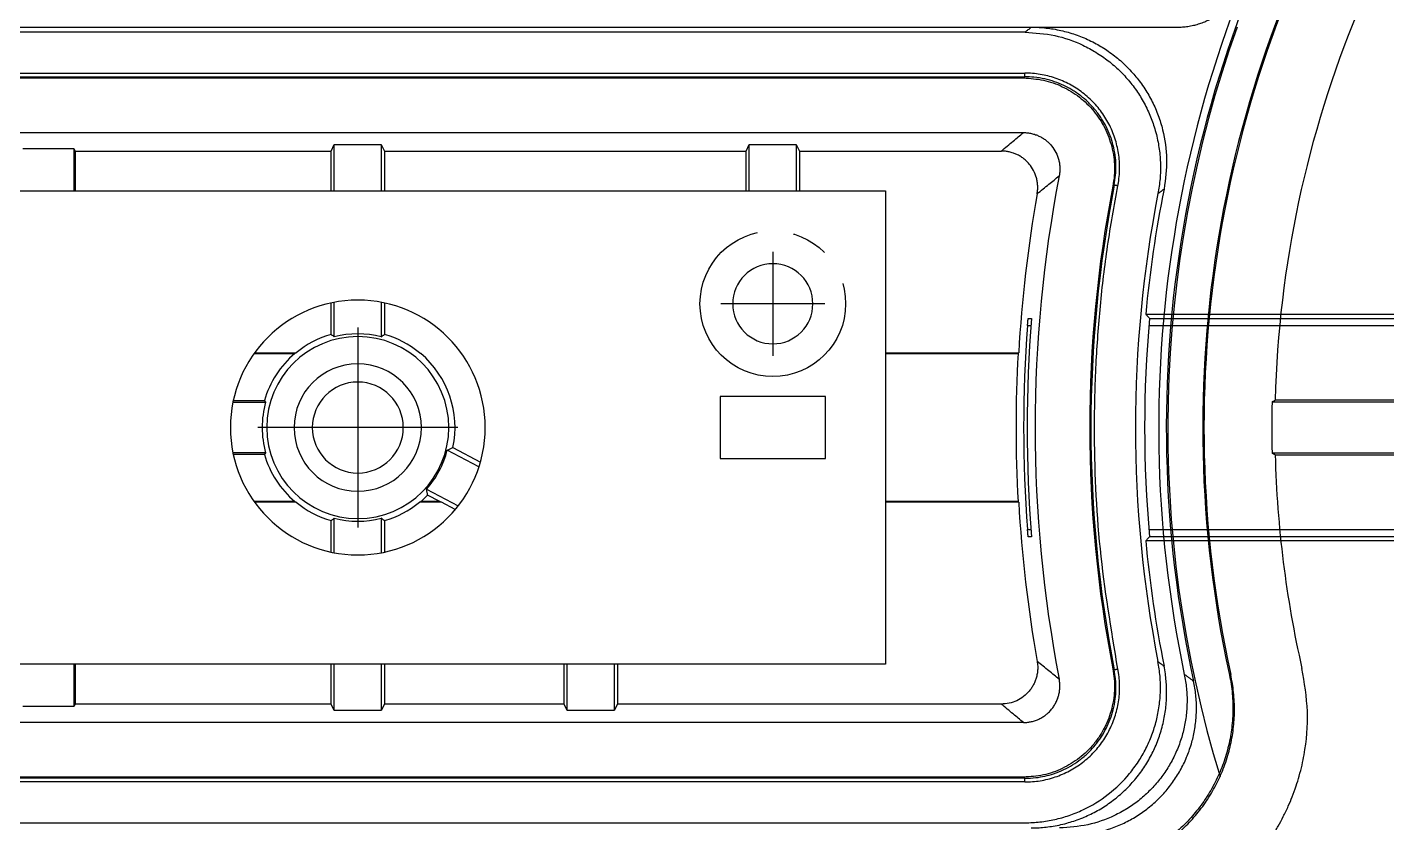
# Model space of a CAD drawing. Header units: inches. Extents: x 125 to 991, y -92 to 487.
# Drawn here: x 893.52 to 930.87, y 95.21 to 117.07 of the extents above; entities that cross this region are included whole.
import ezdxf

# ---------------------------------------------------------------- set-up
doc = ezdxf.new("R2010")
doc.units = ezdxf.units.IN
doc.linetypes.add('CENTER_DASH_DASH', pattern=[14, 9, -1, 1, -1, 1, -1])
doc.linetypes.add('DOT_CENTER', pattern=[14, 12, -1, 0, -1])
doc.layers.add('1', color=7, linetype='Continuous')

msp = doc.modelspace()

# ---------------------------------------------------------------- linework, layer by layer
at = {"color": 7, "linetype": 'Continuous'}
for p, q in [((920.9301663289173, 116.9287502811011), (721.6029464043761, 116.9287502811011)), ((721.7007237487171, 117.0683908005269), (921.1000159142689, 117.0683908005268)), ((921.1000159142689, 117.0683908005268), (925.1044736095002, 117.0683908005269)), ((721.7735768057403, 115.6726642059645), (920.887007772006, 115.6726642059645)), ((721.7734168382406, 114.1726642059645), (920.8862870503128, 114.1726642059645)), ((893.4027822758319, 113.736287582759), (894.7980598623428, 113.736287582759)), ((894.7980598623428, 113.736287582759), (894.7980598623427, 112.5683908005268)), ((894.7980598623428, 113.736287582759), (894.8329673335058, 113.6664673230461)), ((894.8329673335058, 113.6664673230461), (901.8678748046689, 113.6664673230461)), ((894.8329673335058, 113.6664673230461), (894.8329673335058, 112.5683908005268)), ((901.8678748046689, 113.6664673230461), (901.9551434825764, 113.8410179723283)), ((901.8678748046689, 112.5683908005268), (901.8678748046689, 113.6664673230461)), ((901.9551434825764, 113.8410179723283), (903.2456986555983, 113.8410179723283)), ((901.9551434825764, 112.5683908005268), (901.9551434825764, 113.8410179723283)), ((903.2456986555983, 113.8410179723283), (903.3329673335058, 113.6664673230461)), ((903.2456986555983, 113.8410179723283), (903.2456986555984, 112.5683908005268)), ((903.3329673335058, 113.6664673230461), (903.3329673335056, 112.5683908005268)), ((903.3329673335058, 113.6664673230461), (913.2678748046685, 113.6664673230461)), ((913.2678748046685, 113.6664673230461), (913.3551434825761, 113.8410179723283)), ((913.2678748046691, 112.5683908005268), (913.2678748046685, 113.6664673230461)), ((913.3551434825822, 112.5683908005268), (913.3551434825761, 113.8410179723283)), ((913.3551434825761, 113.8410179723283), (914.6456986555979, 113.8410179723283)), ((914.6456986555979, 113.8410179723283), (914.6456986555925, 112.5683908005268)), ((914.6456986555979, 113.8410179723283), (914.7329673335055, 113.6664673230461)), ((914.7329673335055, 113.6664673230461), (914.7329673335056, 112.5683908005268)), ((914.7329673335055, 113.6664673230461), (920.2777902266637, 113.6664673230461)), ((822.1004210690874, 112.5683908005269), (917.1004210690874, 112.5683908005268)), ((917.1004210690874, 112.5683908005268), (917.1004210690874, 99.5683908005268)), ((901.8678748046689, 108.6270381760794), (901.8678748046688, 109.4908717676743)), ((901.9551434825764, 108.5603801963616), (901.9551434825765, 109.5083932476695)), ((903.2456986555984, 109.5083932476694), (903.2456986555983, 108.5603801963616)), ((903.332967333505, 109.4908717676745), (903.3329673335049, 108.6270381760799)), ((921.0171761634185, 109.0683908005268), (921.1099993358332, 109.0683908005268)), ((924.2454157510285, 109.1818487225602), (937.3674798659788, 109.1818487225602)), ((924.3489370131258, 109.0683908005268), (937.6637799287967, 109.0683908005268)), ((899.752439257725, 108.1028439462516), (900.8710196780996, 108.1028439462516)), ((899.7649894097002, 108.1202990111798), (900.9054363738799, 108.1202990111798)), ((917.1004210690874, 108.1202990111788), (920.7559706974364, 108.1202990111752)), ((917.1004210690874, 108.1028439462516), (920.7375211123965, 108.1028439462516)), ((915.4504210690874, 106.9183908005269), (912.5504210690875, 106.9183908005269)), ((912.5504210690875, 106.9183908005269), (912.5504210690875, 105.2183908005269)), ((915.4504210690874, 105.2183908005269), (915.4504210690874, 106.9183908005269)), ((931.2429285270644, 106.8183908069573), (927.801863679312, 106.8183908069573)), ((899.170654296529, 106.7660295937822), (900.0682263105757, 106.7660295937823)), ((899.1798196390074, 106.8096639327362), (900.0352031608456, 106.8096639327362)), ((927.7134976442705, 106.7747564680035), (931.2974810274102, 106.7747564680035)), ((900.0682263105757, 105.3707520072714), (899.170654296529, 105.3707520072714)), ((900.0352031608456, 105.3271176683176), (899.1798196390074, 105.3271176683176)), ((905.929227289442, 104.9871650390283), (905.0594505129468, 105.4492339515413)), ((905.2135774915298, 105.5195353686099), (905.9689801258295, 105.1182277191346)), ((931.2974810274102, 105.3620251459111), (927.7134976442705, 105.3620251459111)), ((912.5504210690875, 105.2183908005269), (915.4504210690874, 105.2183908005269)), ((927.801863679312, 105.3183908069573), (931.2429285270644, 105.3183908069573)), ((904.4900092586779, 104.3773445317422), (905.3597860351736, 103.9152756192288)), ((904.8499631457346, 104.0339376548021), (904.5180331638478, 104.2102754576791)), ((900.8710196775785, 104.0339376550692), (899.7524392576003, 104.0339376549769)), ((900.9054363738799, 104.0164825898741), (899.7649894097002, 104.016482589874)), ((904.9014209760583, 104.0164825898739), (904.2954057642949, 104.0164825898739)), ((904.8499631457346, 104.0339376548021), (904.3298224600751, 104.0339376548021)), ((904.9014209760583, 104.0164825898739), (904.8499631457346, 104.0339376548021)), ((905.2791899025084, 103.8157928476973), (904.9014209760583, 104.0164825898739)), ((920.7375211123965, 104.0339376548021), (917.1004210690874, 104.0339376548021)), ((920.7559706974391, 104.0164825898786), (917.1004210690874, 104.0164825898768)), ((901.867874804669, 102.6459098333794), (901.8678748046689, 103.5097434249744)), ((901.9551434825765, 102.6283883533844), (901.9551434825764, 103.5764014046921)), ((903.2456986555983, 103.5764014046921), (903.2456986555984, 102.6283883533844)), ((903.3329673335058, 103.509743424975), (903.3329673335057, 102.6459098333794)), ((921.1099993358332, 103.0683908005268), (921.0171761634185, 103.0683908005268)), ((937.3674798659888, 102.9549328784934), (924.2454157510285, 102.9549328784934)), ((937.6637799287967, 103.0683908005292), (924.3489370131258, 103.0683908005268)), ((917.1004210690874, 99.5683908005268), (822.1004210690874, 99.56839080052691)), ((894.7980598623428, 99.56839080052683), (894.7980598623428, 98.4004940182947)), ((894.8329673335058, 99.56839080052683), (894.8329673335058, 98.4703142780076)), ((901.8678748046689, 98.4703142780076), (901.8678748046689, 99.56839080052681)), ((901.9551434825764, 98.29576362872541), (901.9551434825764, 99.56839080052681)), ((903.2456986555984, 99.5683908005268), (903.2456986555983, 98.29576362872541)), ((903.3329673335057, 99.56839080052681), (903.3329673335058, 98.4703142780076)), ((908.2678748046685, 98.4703142780076), (908.2678748046691, 99.5683908005268)), ((908.3551434825761, 98.29576362872541), (908.3551434825761, 99.56839080052681)), ((909.6456986555979, 99.56839080052681), (909.6456986555979, 98.29576362872541)), ((909.7329673335054, 99.56839080052679), (909.7329673335055, 98.4703142780076)), ((894.7980598623428, 98.4004940182947), (893.4027822758319, 98.4004940182947)), ((894.8329673335058, 98.4703142780076), (894.7980598623428, 98.4004940182947)), ((901.8678748046689, 98.4703142780076), (894.8329673335058, 98.4703142780076)), ((901.9551434825764, 98.29576362872541), (901.8678748046689, 98.4703142780076)), ((903.2456986555983, 98.29576362872541), (901.9551434825764, 98.29576362872541)), ((903.3329673335058, 98.4703142780076), (903.2456986555983, 98.29576362872541)), ((908.2678748046685, 98.4703142780076), (903.3329673335058, 98.4703142780076)), ((908.3551434825761, 98.29576362872541), (908.2678748046685, 98.4703142780076)), ((909.6456986555979, 98.29576362872541), (908.3551434825761, 98.29576362872541)), ((909.7329673335055, 98.4703142780076), (909.6456986555979, 98.29576362872541)), ((920.2777902273212, 98.4703142780076), (909.7329673335055, 98.4703142780076)), ((920.8862870509722, 97.96411739508932), (818.3709539706008, 97.96411739508932)), ((920.8870077719996, 96.46411739508932), (721.7735768057403, 96.46411739508932)), ((721.6029464043761, 95.20803131995262), (920.9301663290719, 95.20803131995262))]:
    msp.add_line(p, q, dxfattribs=at)
at = {"color": 124, "linetype": 'Continuous'}
for p, q in [((920.9978241314195, 108.8683908005123), (921.0941082140382, 108.8683908005268)), ((924.3314987552542, 108.8683908005268), (944.9681083971611, 108.8683908005258)), ((920.9978241314177, 103.2683908005706), (921.0941082140382, 103.2683908005268)), ((924.3314987552542, 103.2683908005268), (944.9681083971793, 103.2683908004423))]:
    msp.add_line(p, q, dxfattribs=at)
at = {"color": 30, "linetype": 'CENTER_DASH_DASH'}
msp.add_circle((914.0004210690875, 109.4683908005269), 2, dxfattribs=at)
at = {"color": 7, "linetype": 'Continuous'}
for centre, radius, start, end in [((957.6004210830126, 106.0683908069574), 29.8079942857896, 136.4417732907444, 178.5582267092514), ((957.6004211055895, 106.0683907742871), 33.00000008418126, 148.4746007550804, 191.8585978054753), ((957.600421043174, 106.0683908645746), 32.79053926769361, 148.4968235366448, 192.2662614855293), ((957.6004210838953, 106.0683908056826), 31.790578072345, 148.6069581227491, 192.2665464133801), ((957.6004210825702, 106.0683908075971), 31.7556679406164, 148.6109286364187, 192.3350101009795), ((957.6004210856568, 106.0683908086716), 32.74996191810389, 160.3740470912778, 197.0276954138948), ((957.6004210830126, 106.068390577033), 36.39534583058469, 169.0482471120133, 190.9517521972892), ((957.6004211540296, 106.0683914201178), 36.9015427077322, 169.9743320772235, 176.812428304409), ((957.6004210830126, 106.0683907966807), 34.89491014425925, 169.0476939939129, 190.9523059936888), ((957.6004210830126, 106.0683908008258), 33.63964054947188, 168.9805032129583, 191.0194967880463), ((957.6004211045522, 106.0683909544846), 33.50000002100267, 168.7195250757138, 174.6672894825894), ((914.0004210690875, 109.4683908005269), 1.100000000000012, 0, 180), ((902.6004210690874, 106.0683908005269), 3.5, 0, 180), ((914.0004210690875, 109.4683908005269), 1.100000000000012, 180, 0), ((957.6004210830126, 106.0683908005273), 36.61353409993438, 175.3000916656366, 184.6999083343669), ((957.6004210830126, 106.0683908005274), 33.38654209183593, 174.844644545069, 185.1553554549326), ((957.6004210830126, 106.0683908005264), 36.70953695704566, 175.6255469032995, 184.3744530966521), ((902.6004210690874, 106.0683908005269), 2.5, 0, 180), ((902.6004210690883, 106.0683908005277), 2.661447054129213, 105.9765315649012, 129.558507591637), ((902.6004210690874, 106.0683908005269), 2.574178376221395, 75.48264646348754, 104.5173535365125), ((902.6004210690837, 106.0683908005287), 2.661447054129198, 50.44149240832895, 74.0234684350447), ((902.6004210690874, 106.0683908005268), 2.670173921919801, 130.3664366605246, 163.8822489472503), ((902.6004210690874, 106.068390800527), 2.670173921919804, 348.1382766642723, 49.63356333947534), ((957.6004210830126, 106.0683908005269), 36.91899773620393, 176.8410666132399, 183.1589333867584), ((902.6004210690874, 106.0683908005269), 1.75, 0, 180), ((902.6004210690874, 106.0683908005269), 1.25, 0, 180), ((902.6004210690874, 106.0683908005269), 2.626539582965973, 164.596715972717, 195.403284027283), ((957.6004210830131, 106.0683908069573), 29.89526961043073, 178.6460888820645, 181.3539111179355), ((902.6004210690874, 106.0683908005269), 3.5, 180, 0), ((902.6004210690874, 106.0683908005269), 2.5, 180, 0), ((902.6004210690874, 106.0683908005269), 1.75, 180, 0), ((902.6004210690874, 106.0683908005269), 1.25, 180, 0), ((902.6004210692129, 106.0683908003325), 2.670173921986579, 196.1177510480024, 229.6335633225138), ((902.6004210690874, 106.068390800527), 2.535780157942163, 318.1737328493772, 345.867318373685), ((957.6004210994345, 106.0683906757519), 29.80799429890476, 181.4417730378363, 192.8262568946051), ((902.6004210690865, 106.0683908005264), 2.670173921919816, 310.3664366605246, 315.9027745587923), ((902.6004210690883, 106.0683908005263), 2.661447054129267, 230.4414924083625, 254.0234684350988), ((902.6004210690874, 106.0683908005271), 2.661447054129126, 285.9765315648741, 309.5585075916034), ((957.6004211548936, 106.0683901863382), 36.90154270889265, 183.1875717038935, 190.0256679309389), ((902.6004210690874, 106.0683908005269), 2.574178376221505, 255.4826464634875, 284.5173535365124), ((957.6004211062284, 106.0683906479507), 33.50000002279985, 185.332710519495, 191.2804749260513)]:
    msp.add_arc(centre, radius, start, end, dxfattribs=at)
at = {"color": 124, "linetype": 'Continuous'}
msp.add_arc((957.6004210830126, 106.0683908009599), 34.8617150541085, 168.9859852530697, 191.0140147486461, dxfattribs=at)
at = {"color": 7, "linetype": 'Continuous'}
for points in [[(925.1044736095002, 117.0683908005269), (925.2529457983285, 117.0739095957545), (925.4005965664139, 117.0904355625262), (925.5566088660155, 117.1201709775981), (925.6912560063258, 117.1564129196991), (925.8312830314374, 117.2051411787579), (925.967313700856, 117.2641103958531), (926.1075808131775, 117.338172759529), (926.2255648630692, 117.4121941689572), (926.4584541334154, 117.5965052462588), (926.6614768330858, 117.8132807900143), (926.7506621617188, 117.932810947059), (926.8306927814485, 118.0586569921447), (926.9008603703244, 118.1895805388473), (926.9611182386363, 118.3253531143267)], [(920.9301663289173, 116.9287502811011), (921.7433854927006, 116.838793681009), (922.5172116051037, 116.5732747353126), (922.7002725623126, 116.4806736622425), (922.8779466671087, 116.3781211931799), (923.0582198428513, 116.2600000559598), (923.2157842372383, 116.1438212726157), (923.5241940839808, 115.8751204762149), (923.8012238947433, 115.574175202688), (923.9274489717484, 115.4119988584715), (924.0445223961917, 115.243096520655), (924.1471250771813, 115.0765591932571), (924.2497771857791, 114.8872677130634), (924.3407837060588, 114.6935418466765), (924.4137084137003, 114.5131819816841), (924.4772752332785, 114.3287063898939), (924.5359451985616, 114.1221361226485), (924.5827450397821, 113.9117493179775), (924.614628636615, 113.718588026651), (924.637873650858, 113.5049495829775), (924.6482650388546, 113.3099672898626), (924.636915700695, 112.9023335608738), (924.5810215809972, 112.4983731354805)], [(921.1000159142689, 117.0683908005268), (921.3148692374782, 117.062182770917), (921.5094642660026, 117.0457946344114), (921.7038445988867, 117.0190688795526), (921.9159248828876, 116.977831079111), (922.3107841356816, 116.8658756532807), (922.6908910629429, 116.7111076153755), (922.8830094331981, 116.6133112844498), (923.0523301300202, 116.5149730775985), (923.2166023226566, 116.4076092258342), (923.3906672381856, 116.2795379677566), (923.5489156668211, 116.1486626113214), (923.6996972943145, 116.009252267792), (923.8488653753177, 115.854824574295), (923.9764693334439, 115.7072547362465), (924.0967788602741, 115.5523521295147), (924.2196048283743, 115.3747071218386), (924.3269530743257, 115.1989069734401), (924.424403286652, 115.0174313569017), (924.58786101193, 114.6412747073369), (924.7089084696884, 114.2493954426136), (924.8184219851366, 113.4375649552888), (924.7475950041073, 112.6213916885827)], [(920.887007772006, 115.6726642059645), (921.4331684480642, 115.6122895295655), (921.9529076635738, 115.4340817302646), (922.4213338598777, 115.1464864848105), (922.8155470004779, 114.7634655651796), (922.9790695070953, 114.5412391244656), (923.1170998851196, 114.3023388767303), (923.2275376671516, 114.0507936730108), (923.3097032873313, 113.7886400588716), (923.366289901631, 113.4915458791394), (923.3856595194559, 113.243248668785), (923.3803383565994, 112.995774481405), (923.3410981370109, 112.6981377946795)], [(920.8862870503128, 114.1726642059645), (920.9962694292183, 114.1665992728776), (921.1049136804297, 114.1484779737556), (921.2207778902277, 114.1150732188718), (921.312644772742, 114.0772322352914), (921.4096832640128, 114.0247687859575), (921.5003488900786, 113.9619352751839), (921.5755799483534, 113.8971534225202), (921.6576995234848, 113.8089884404009), (921.7781053838064, 113.6249649724859), (921.8553632621208, 113.4190615690424), (921.8765800421481, 113.3108251656653), (921.8857473617074, 113.2009064264521), (921.8819009881829, 113.0808884033401), (921.8679251202423, 112.9828631092261)], [(921.2623701111472, 112.4925567834493), (921.2747346513436, 112.59046403613), (921.2767023879726, 112.7100248751895), (921.2660541728239, 112.8184738646598), (921.2436694414284, 112.9251160816131), (921.1647749587376, 113.1281737822135), (921.043774446028, 113.3093133839801), (920.9690126323251, 113.3891125723262), (920.8859813863594, 113.4602690804445), (920.7960905695493, 113.5216794650943), (920.700053004369, 113.5729529528667), (920.6085194512627, 113.6102021853141), (920.4932805431602, 113.6429780597581), (920.3964632978343, 113.6594023802674), (920.2777902266637, 113.6664673230461)], [(920.9978241314195, 108.8683908005123), (920.9985848635417, 108.8782621285443), (920.9993222402993, 108.8876940755961), (921.0000332940838, 108.8966664403846), (921.0007150572849, 108.905159021627), (921.0013645622951, 108.91315161804), (921.0019788415032, 108.9206240283409), (921.0025549273016, 108.9275560512464), (921.0030898520811, 108.9339274854735), (921.0035806482322, 108.9397181297394), (921.0040243481446, 108.944907782761), (921.004364887882, 108.9488619751592), (921.0047557530627, 108.953369131617), (921.0051933286725, 108.9583745877311), (921.0056739996955, 108.9638236790985), (921.0061941511178, 108.9696617413159), (921.0067501679243, 108.9758341099801), (921.0073384351001, 108.982286120688), (921.0079553376293, 108.9889631090365), (921.0085972604977, 108.9958104106223), (921.0092605886905, 109.0027733610423), (921.0099417071926, 109.0097972958932), (921.01060927823, 109.0165496183619), (921.0112261680154, 109.0226634928011), (921.0117929561977, 109.0281645548927), (921.0123102224227, 109.0330784403184), (921.0127785463394, 109.0374307847599), (921.0131985075934, 109.0412472238988), (921.0135706858339, 109.044553393417), (921.0138956607072, 109.0473749289962), (921.01417401186, 109.0497374663181), (921.0144063189412, 109.0516666410643), (921.0145931615973, 109.0531880889167), (921.0150131755274, 109.056499213839), (921.0153785748146, 109.0592330473144), (921.0156928433437, 109.0614496702722), (921.0159594650006, 109.0632091636419), (921.0161819236703, 109.0645716083527), (921.0164671436589, 109.0661375053193), (921.0167043348322, 109.067230752601), (921.0168983399865, 109.0679229706169), (921.0170540019164, 109.0682857797858), (921.0171761634185, 109.0683908005268)], [(924.2454157510285, 109.1818487225602), (924.27126254166, 109.1534879499374), (924.2971361677976, 109.1251197511886), (924.3230517708982, 109.096727612919), (924.3489370131258, 109.0683908005268)], [(901.8678748046689, 108.6270381760794), (901.8897941396674, 108.6104600260281), (901.9115091540227, 108.5939291056347), (901.9332130757177, 108.5772977950537), (901.9551434825764, 108.5603801963616)], [(903.2456986555983, 108.5603801963616), (903.2672471599155, 108.5770041631122), (903.2893329837218, 108.5939291053579), (903.3110791252277, 108.610483644626), (903.3329673335049, 108.6270381760799)], [(900.9054363738799, 108.1202990111798), (900.8967851429991, 108.1159507231104), (900.8881249851768, 108.1115715372706), (900.8795798255317, 108.1072245267856), (900.8710196780996, 108.1028439462516)], [(904.3298224600751, 108.1028439462514), (904.3212697441033, 108.107220735074), (904.3127170623259, 108.1115715832595), (904.304069212006, 108.1159445640504), (904.295405764294, 108.1202990111798)], [(920.7375211123965, 108.1028439462516), (920.7421326430979, 108.1072077126948), (920.746744750649, 108.1115714789523), (920.7513574354027, 108.1159352451584), (920.7559706974364, 108.1202990111752)], [(927.7134976442705, 106.7747564680035), (927.7355825769189, 106.7856650537607), (927.757671887168, 106.7965736388428), (927.7797655846978, 106.8074822232392), (927.801863679312, 106.8183908069573)], [(900.0352031608456, 106.8096639327362), (900.0434459819419, 106.798719533545), (900.0516612536887, 106.7878467608462), (900.0598801124681, 106.7770042528862), (900.0682263105757, 106.7660295937823)], [(900.0682263105757, 105.3707520072714), (900.0599437813892, 105.3598612049825), (900.0516612536887, 105.3489348402076), (900.0434459817145, 105.3380620672073), (900.0352031608456, 105.3271176683176)], [(905.0594505129468, 105.4492339515413), (905.0981332484919, 105.4665299374954), (905.1369810004937, 105.4841365367572), (905.1752000581503, 105.5016868901771), (905.2135774915298, 105.5195353686099)], [(927.801863679312, 105.3183908069573), (927.7797655847023, 105.3292993906754), (927.757671887168, 105.3402079750718), (927.7355825769239, 105.351116560154), (927.7134976442705, 105.3620251459111)], [(904.5180331638478, 104.2102754576791), (904.5113782307646, 104.2518319734111), (904.5044882347886, 104.293561918958), (904.4972907179338, 104.3358430668717), (904.4900092586779, 104.3773445317422)], [(900.8710196775785, 104.0339376550692), (900.8795608285475, 104.0295667670298), (900.8881253305683, 104.025209888601), (900.8967743414371, 104.0208363234996), (900.9054363738799, 104.0164825898741)], [(904.2954057642949, 104.0164825898739), (904.3040581746484, 104.020831472567), (904.3127171527369, 104.0252100636508), (904.3212619518083, 104.0295568901619), (904.3298224600751, 104.0339376548021)], [(920.7559706974391, 104.0164825898786), (920.7513574354027, 104.0208463558953), (920.746744750649, 104.0252101221013), (920.7421326430979, 104.0295738883589), (920.7375211123965, 104.0339376548021)], [(901.9551434825764, 103.5764014046921), (901.9333888189315, 103.5596189247435), (901.911509156583, 103.5428524973752), (901.889772440037, 103.5263051095817), (901.8678748046689, 103.5097434249744)], [(903.3329673335058, 103.509743424975), (903.3110791252286, 103.5262979564274), (903.2893329837218, 103.5428524956958), (903.2674428760367, 103.5596269541464), (903.2456986555983, 103.5764014046921)], [(921.0171761634185, 103.0683908005268), (921.0168429432035, 103.069033321896), (921.0164126065822, 103.0709249936854), (921.0158910382327, 103.0740119774178), (921.0152841228339, 103.0782404346161), (921.014597745065, 103.0835565268029), (921.0142844351997, 103.0861220202199), (921.0138578082508, 103.0897319137678), (921.0133156047634, 103.0944860572995), (921.0126555652844, 103.1004843006681), (921.011875430356, 103.1078264937265), (921.0109729405251, 103.1166124863277), (921.009945836335, 103.1269421283246), (921.0088833386083, 103.1379538443596), (921.0078697868096, 103.1487388750574), (921.0069191953464, 103.1590852899), (921.0060455786227, 103.168781158369), (921.0052629510458, 103.1776145499467), (921.0045853270196, 103.1853735341148), (921.0040267209517, 103.1918461803551), (921.0019494830733, 103.2165129063374), (920.9998742541513, 103.2421117476816), (920.9978241314177, 103.2683908005706)], [(924.3489370131258, 103.0683908005268), (924.3229909300746, 103.0399873591518), (924.2971361677976, 103.0116618498651), (924.2713135267352, 102.983349573516), (924.2454157510285, 102.9549328784934)], [(921.2623701117839, 99.64422481762392), (921.2747346548551, 99.54631756577567), (921.276702394078, 99.4267567253766), (921.2675853855792, 99.32863717445304), (921.2436694495848, 99.21166551788554), (921.2096957535698, 99.1077916693452), (921.1645882424184, 99.00824911153063), (921.1091108523117, 98.91456359801327), (921.0437744521653, 98.82746821467731), (920.8863675282448, 98.67680854246396), (920.7000530069693, 98.5638286472838), (920.494044198161, 98.49397234536968), (920.2777902273212, 98.4703142780076)], [(923.3410981355757, 99.4386438060971), (923.378328135824, 99.16730461984793), (923.3856595077343, 98.8935329331124), (923.36628988699, 98.64523572194753), (923.3097032714234, 98.34814154512583), (923.2275376510954, 98.08598793145171), (923.1170998702548, 97.83444272885038), (922.9936051193238, 97.6180320628738), (922.8155469891192, 97.37331604025223), (922.4213338515494, 96.99029511859328), (921.952907659281, 96.702699872175), (921.4331684458678, 96.52449207173572), (920.8870077719996, 96.46411739508932)], [(920.9301663290719, 95.20803131995262), (921.3395755068143, 95.23062325366345), (921.7439969960235, 95.29812494012594), (922.1379244907714, 95.40951278311707), (922.5172116176047, 95.5635068615801), (923.214537252263, 95.99198958732188), (923.8012239274979, 96.56260638562122), (923.9215942979283, 96.71683780287117), (924.0445224343405, 96.89368506688368), (924.1471251174737, 97.06022239405854), (924.2497772284316, 97.24951387492774), (924.3329550947958, 97.42537502310216), (924.4137084590795, 97.62359960800381), (924.4802151287379, 97.81743664746585), (924.5359452440036, 98.01464546995953), (924.6145491683367, 98.41761831248829), (924.6482650722357, 98.82681430876801), (924.648437565392, 99.02106279060922), (924.6369166036332, 99.23443738037065), (924.6145079971595, 99.4371871367996), (924.58102158111, 99.63840846559071)], [(921.1000159144271, 95.0683908005268), (921.3148692388106, 95.07459883010193), (921.5094642685528, 95.0909869665146), (921.703844602401, 95.11771272115374), (921.9159248879653, 95.15895052130793), (922.12496608883, 95.21234791054235), (922.3118515004946, 95.27127348430861), (922.5125621555464, 95.34696306264044), (922.6908910741688, 95.42567398257404), (923.0527457724022, 95.62206480859425), (923.3906672575697, 95.85724362604367), (923.6993717750277, 96.1272112540895), (923.976469363158, 96.4295268540082), (924.1084913885163, 96.60044918564267), (924.219604863217, 96.76207446757053), (924.3269531116114, 96.93787461613067), (924.4244033258949, 97.1193502327709), (924.5072630524758, 97.29586849383111), (924.5876192032813, 97.49485418345205), (924.6507622051734, 97.6800192509757), (924.7089085121008, 97.88738615104131), (924.7550941824941, 98.09850770128378), (924.7863482019313, 98.2922603884748), (924.8088386089078, 98.50651690594884), (924.8184866205695, 98.7019786482523), (924.8172472330564, 98.91623143588885), (924.805423819101, 99.11059939000302), (924.7834438035454, 99.30411025001223), (924.7475950042228, 99.51538991248799)], [(923.8776013481008, 92.23962218660387), (924.4565340353063, 92.38717411633098), (925.0179034699102, 92.59156303364796), (925.5567246139606, 92.85107898986024), (926.067012283869, 93.16294853819966), (926.3090162364858, 93.33692847052754), (926.5420768288348, 93.52271382732363), (926.7572592118775, 93.71211120108899), (926.9813414160724, 93.93014476684016), (927.377040585701, 94.37845787569586), (927.7261319476345, 94.86394472086226), (927.8816129684462, 95.11829606956212), (928.0242648826081, 95.38006054537243), (928.1597206638219, 95.66188026325631), (928.2708538163413, 95.9261501321763), (928.3775414341678, 96.22015069951271), (928.4617703855567, 96.49425612538118), (928.5382402102689, 96.79589226230684), (928.5945423669657, 97.07571403301932), (928.6841262999217, 98.26630193804283), (928.5362041296996, 99.4511543901321)], [(920.8862870509722, 97.96411739508932), (921.0068700162849, 97.97141232040747), (921.1049136817448, 97.98830362728182), (921.2207778919849, 98.02170838209452), (921.3126447748502, 98.05954936552848), (921.4187732353778, 98.11766354196169), (921.5003488932591, 98.17484632512867), (921.5755799520259, 98.23962817741676), (921.6576995281068, 98.3277931593899), (921.7231086026643, 98.41668291250227), (921.7783209834381, 98.51224217649838), (921.8261722463606, 98.62282363868115), (921.855363268781, 98.71772003104701), (921.8765800484537, 98.82595643502862), (921.8857473669316, 98.93587517435913), (921.8819009807587, 99.05589319668354), (921.8679250368889, 99.15391847559317)], [(925.3047158105653, 99.28698789192345), (925.3633747257152, 98.90243704173918), (925.3790071929959, 98.5137687078701), (925.3514988109366, 98.12640185288836), (925.2812480919536, 97.74448350146952), (925.232926763055, 97.56564261553376), (925.1688267420516, 97.3719068580462), (925.0933561519771, 97.18180575263989), (925.0153504569296, 97.01335737604632), (924.9196390521954, 96.8336205991393), (924.8238114730946, 96.67549835282978), (924.714471835043, 96.5153298268408), (924.596425829716, 96.3614660854671), (924.3342572351887, 96.07311144125003), (924.0416429458462, 95.81570129052812), (923.8936469394837, 95.70564988938565), (923.7242312281185, 95.59367863166312), (923.5561148728282, 95.49580893707298), (923.3828171399957, 95.40743165928956), (922.6502880272935, 95.15420162691089), (921.8799354140253, 95.06839080695732)], [(922.1388849027519, 94.8589300278187), (922.9132945582476, 94.94565793011054), (923.6492633136443, 95.20154337267707), (923.992154648048, 95.38979664662753), (924.3118832560174, 95.6151402928217), (924.468371182096, 95.74670373537754), (924.603532681245, 95.87384403952694), (924.737924039249, 96.01478575031274), (924.8642648937409, 96.1629866450117), (925.0922908362538, 96.48093580522072), (925.2833920008559, 96.82236104106687), (925.3674993019438, 97.00810706140311), (925.4343698631121, 97.180724816576), (925.4976102328399, 97.3755566615489), (925.545043073949, 97.55528979793161), (925.6133195868558, 97.940122908293), (925.6382619771587, 98.3301845050097), (925.619805650517, 98.71823898640218), (925.5584619940935, 99.10187625802962)], [(926.5356285515129, 99.31416848968524), (926.5799983027198, 99.08051197412135), (926.6145093756011, 98.8208582138459), (926.6338543730842, 98.55971058462671), (926.6382358665849, 98.32199092606152), (926.6292396191645, 98.07127120085096), (926.6062857762438, 97.82144792362374), (926.5713983753783, 97.5844055402294), (926.5183874249626, 97.3256942815367), (926.3764610594833, 96.84513501586696), (926.1819808266175, 96.38335324854035), (926.0593433114543, 96.14986945307362), (925.9364034195171, 95.9445708546532), (925.802599798262, 95.74593137781858), (925.643103243621, 95.53558242644681), (925.4887654291804, 95.35404523509834), (925.3078756216084, 95.16382591843592), (925.115925981401, 94.98424134715663), (924.932897101922, 94.83120530409087), (924.7311957046384, 94.68044166029682), (924.5213719741362, 94.54119893611949), (924.2938406104365, 94.40830952148656), (924.080955081098, 94.29943525256385), (923.8524710016707, 94.19784538263127), (923.6186920802554, 94.10910377847688), (923.3907715865532, 94.03649115356802), (923.1355112569306, 93.97062051621435), (922.8764335310404, 93.91974336013044), (922.6391606997752, 93.88680066677534), (922.401595915627, 93.86659418385415), (922.1390342154793, 93.8589300278187)], [(922.18237675061, 93.82401989796227), (922.6840810101505, 93.85206718086425), (923.1795123149288, 93.93585979371153), (923.4349382323605, 94.0018194912368), (923.6629867564286, 94.07452490670539), (923.885711416726, 94.15878972067065), (924.1255094450769, 94.26510445012224), (924.3384990282277, 94.37411669911518), (924.5661465671867, 94.50718197930524), (924.7760550383889, 94.64659990660778), (924.9778256051825, 94.79755073180615), (925.3526588483248, 95.13034397279284), (925.6881364580388, 95.50277046416716), (925.8476165246777, 95.7133686682497), (925.9813759892847, 95.91222489594844), (926.1102328965305, 96.12840955629542), (926.2267988037745, 96.35146395076492), (926.3254506179408, 96.56822262695152), (926.4206783806765, 96.81267385566139), (926.501836460018, 97.06342882508409), (926.5626581226672, 97.2947254735194), (926.613353454881, 97.54158002522496), (926.6501496946237, 97.790890361842), (926.6720898549486, 98.02873818309075), (926.6816140310523, 98.29176881716893), (926.6769776171425, 98.52963927970137), (926.6573317602986, 98.79095392083161), (926.6244363806547, 99.03883445064633), (926.577825698391, 99.28451124025332)]]:
    msp.add_spline(points, degree=3, dxfattribs=at)
at = {"color": 124, "linetype": 'Continuous'}
for points in [[(920.9301663289173, 116.9287502811011), (920.9738110866667, 116.9646943575552), (921.017507885361, 117.0006384174378), (921.0587386263862, 117.0345146165587), (921.1000159142689, 117.0683908005268)], [(721.7968202705254, 115.8058440621325), (771.5794353743588, 115.8058440621325), (821.3620504781913, 115.8058440621325), (871.1446736730979, 115.8058440844869), (920.9272968680054, 115.8058441068413)], [(920.9272645779986, 115.7058592965764), (920.9272647780319, 115.7062338349573), (920.9272653653227, 115.7071468595542), (920.9272663206532, 115.7086242130791), (920.9272676248095, 115.7106917382444), (920.9272692585748, 115.7133752777621), (920.9272711785482, 115.7166712452208), (920.9272733438331, 115.7205871600329), (920.9272756955736, 115.7250928811305), (920.9272781749144, 115.7301582674458), (920.927280723002, 115.7357531779109), (920.9272838917525, 115.743394267497), (920.9272869351091, 115.7516440365545), (920.9272897385192, 115.7603578686828), (920.9272921874292, 115.769391147482), (920.9272947252696, 115.7816714909513), (920.9272963167016, 115.7939187673808), (920.9272968680054, 115.8058441068413)], [(923.4789898196871, 112.7096119696912), (923.4803380035239, 112.716591837294), (923.4816681033601, 112.723579192027), (923.4873343117581, 112.7546084872044), (923.4926392500104, 112.7857929047959), (923.4985044777789, 112.8232807583297), (923.5038189789041, 112.8608233471978), (923.5234525975895, 113.0728622331183), (923.5256818954215, 113.2854417856702), (923.5105377852253, 113.4974928809211), (923.4780511798238, 113.7079463949386), (923.4280517920654, 113.9164373532023), (923.3611050845077, 114.1199288566011), (923.2775518802657, 114.3173811478675), (923.1780096748937, 114.5072748605796), (923.0632586878439, 114.6881688991078), (922.9338848148893, 114.859138824737), (922.7908591126554, 115.0188636346802), (922.6352922414546, 115.166137005898), (922.4679792824029, 115.3002067865963), (922.2901852479583, 115.4200311075233), (922.1032830720799, 115.524712879434), (921.9082279886754, 115.6137183929052), (921.707653128716, 115.6859862377962), (921.5021791579804, 115.741498405929), (921.2928532555891, 115.7800191241731), (921.080722600663, 115.8013126193984), (921.0428234709254, 115.8032736062032), (921.0048736454985, 115.8046825459502), (920.9731536769498, 115.8054369501836), (920.9415146229087, 115.8058047271506), (920.9344033731406, 115.8058340157514), (920.9272968680054, 115.8058441068413)], [(721.7968202556533, 115.7058592926168), (771.5794353632039, 115.7058592926168), (821.3620504707544, 115.7058592926168), (871.1446575243765, 115.7058592945966), (920.9272645779986, 115.7058592965764)], [(920.887007772006, 115.6726642059645), (920.8983638085949, 115.6820318910481), (920.9097233577079, 115.6913995749603), (920.9184929200394, 115.6986294361233), (920.9272645779986, 115.7058592965764)], [(923.3808420329444, 112.728690054743), (923.4259159529413, 113.2767891687416), (923.3502136069703, 113.82091273059), (923.2679547073933, 114.0836258106133), (923.1572326991702, 114.3358354833133), (923.0339469471767, 114.5518621384604), (922.85634005616, 114.7960541963816), (922.6505773513002, 115.017043494277), (922.4620852184128, 115.1793291883221), (922.2129787664, 115.3499702697454), (921.993516960197, 115.4671311062492), (921.7386014211181, 115.5705825875767), (921.4736638679535, 115.6454405027353), (921.1752943072181, 115.693532272007), (920.9272645779986, 115.7058592965764)], [(920.2777902266637, 113.6664673230461), (920.439707749196, 113.8019758601763), (920.6023336060773, 113.9374841488127), (920.7440369817452, 114.0550742743843), (920.8862870503128, 114.1726642059645)], [(921.2623701111472, 112.4925567834493), (921.4235336752265, 112.6238531876566), (921.5853813148326, 112.7551190138849), (921.7263893371476, 112.8690028160393), (921.8679251202423, 112.9828631092261)], [(923.4789899573718, 99.42716888782195), (922.9989839715302, 102.7339583194293), (922.8386907953984, 106.0683906120294), (922.8822355287414, 107.8077834036416), (922.9991683533474, 109.4047360593639), (923.1981224083058, 111.0543449827994), (923.4789898196871, 112.7096119696912)], [(923.3410981370109, 112.6981377946795), (923.3523098202697, 112.7067601460829), (923.3635247098366, 112.7153821226226), (923.3721824153183, 112.7220362004115), (923.3808420329444, 112.728690054743)], [(923.4789898196871, 112.7096119696912), (923.4672835956028, 112.7118875009182), (923.4552613467797, 112.7142244438193), (923.4432066356906, 112.7165676792324), (923.434339327677, 112.7182913255904), (923.4257855956605, 112.7199540101405), (923.4176873991685, 112.7215281399129), (923.4101866977292, 112.7229861219379), (923.404694580566, 112.7240536723058), (923.3997222581322, 112.7250201825141), (923.3952993178639, 112.7258799022461), (923.3914553471961, 112.7266270811855), (923.3882199335642, 112.7272559690158), (923.3855856958755, 112.7277680013086), (923.3835561547542, 112.7281624945068), (923.3821059424156, 112.7284443801312), (923.3812096910744, 112.728618589703), (923.3808420329444, 112.728690054743)], [(924.5810215809972, 112.4983731354805), (924.623832881872, 112.5300505317819), (924.6666894248958, 112.5617196879908), (924.7071219933298, 112.5915593684299), (924.7475950041073, 112.6213916885827)], [(920.9272645777794, 96.4309223046543), (921.2278608949839, 96.44905032785039), (921.4736640913109, 96.49134114844685), (921.7132428347252, 96.55765134868062), (921.9935205124023, 96.66965217302362), (922.235678202652, 96.80058721465173), (922.4620888030997, 96.95745520924902), (922.6888423996763, 97.15693841411326), (922.856343457843, 97.34073154952898), (923.1572288953778, 97.80093863956915), (923.350214568942, 98.31587272659311), (923.4066045590246, 98.6123827184714), (923.4259222508683, 98.8602169421805), (923.4161285022803, 99.16225059611071), (923.3808420331427, 99.40809154615488)], [(920.9272958996273, 96.33093748500573), (920.9344011577398, 96.3309475871132), (920.9415112522076, 96.33097687253803), (920.9730609731653, 96.33134310706845), (921.0046947312351, 96.33209384735505), (921.042617995405, 96.33349893576218), (921.0804895228887, 96.33545521498286), (921.2924017927701, 96.35669841387244), (921.5015185228469, 96.39513352414565), (921.7067957426855, 96.4505257811893), (921.9071894818537, 96.52264042039008), (922.1022829335973, 96.61156179199878), (922.2892302433895, 96.71616293129728), (922.4670759475468, 96.8359105423524), (922.6344467246547, 96.9699081290247), (922.7900771134466, 97.11711436989094), (922.9331717076886, 97.27677745745075), (923.0626193295723, 97.44769155434722), (923.1774483469419, 97.62853607285177), (923.2770724639734, 97.81838682753221), (923.3607108378321, 98.01580305866656), (923.4277453168054, 98.21926566671829), (923.4778346281239, 98.42773504090542), (923.5104369928979, 98.63839560264785), (923.5256612026453, 98.85066272339589), (923.5234759681091, 99.06346393823611), (923.5038500000321, 99.27572678225516), (923.4985348405819, 99.31329739939076), (923.4926683081524, 99.35081212160492), (923.4873505012395, 99.38208183638665), (923.4816687623081, 99.41319900992391), (923.4803384206318, 99.42018763495776), (923.4789899573718, 99.42716888782195)], [(921.8679250368889, 99.15391847559317), (921.7263893269203, 99.26777878295582), (921.5853813148326, 99.38166258716888), (921.4235336754502, 99.5129284134295), (921.2623701117839, 99.64422481762392)], [(923.3808420331427, 99.40809154615488), (923.3721824154193, 99.41474540056447), (923.3635247098366, 99.42139947843111), (923.3523098200897, 99.43002145493557), (923.3410981355757, 99.4386438060971)], [(923.4789899573718, 99.42716888782195), (923.4672837174242, 99.42489344235639), (923.45526145178, 99.42255658835353), (923.4432067233859, 99.4202134428441), (923.4343394024193, 99.4184898631014), (923.4257856577754, 99.41682724318531), (923.4176874492571, 99.41525317494467), (923.4101867366637, 99.41379525022819), (923.4046946113633, 99.41272774203708), (923.3997222816272, 99.41176127018576), (923.395299334956, 99.41090158472684), (923.3914553588486, 99.41015443571303), (923.3882199408056, 99.40952557319679), (923.3855856997254, 99.40901356162465), (923.3835561562476, 99.40861908449023), (923.3821059425429, 99.4083372104376), (923.3812096907843, 99.40816300811116), (923.3808420331427, 99.40809154615488)], [(924.58102158111, 99.63840846559071), (924.6238328817819, 99.60673106936588), (924.6666894246375, 99.57506191325359), (924.7071219932261, 99.5452222327279), (924.7475950042228, 99.51538991248799)], [(925.5584619940935, 99.10187625802962), (925.4960856850755, 99.14724366264454), (925.4338086073183, 99.19262802536332), (925.3692091841283, 99.23979888413794), (925.3047158105653, 99.28698789192345)], [(926.5356285515129, 99.31416848968524), (926.5478607886932, 99.3055671172865), (926.5600967397361, 99.29696659573057), (926.5689602436239, 99.29073869456761), (926.577825698391, 99.28451124025332)], [(920.8862870509722, 97.96411739508932), (920.744036981989, 98.08170732666935), (920.6023336060773, 98.19929745224107), (920.4397077494916, 98.33480574085553), (920.2777902273212, 98.4703142780076)], [(920.9272645777794, 96.4309223046543), (871.1446574045142, 96.43092230654634), (821.362050231249, 96.43092230843695), (771.579435243447, 96.43092230843735), (721.7968202556451, 96.4309223084378)], [(920.9272645777794, 96.4309223046543), (920.9184929199312, 96.438152165019), (920.9097233577079, 96.44538202609345), (920.898363808594, 96.45474971000499), (920.8870077719996, 96.46411739508932)], [(920.9272958996273, 96.33093748500573), (920.9272953648535, 96.34286282561573), (920.9272938211382, 96.35511010321568), (920.9272913593907, 96.3673904478477), (920.9272889839069, 96.37642372749656), (920.9272862645514, 96.3851375604408), (920.9272833124444, 96.39338733026716), (920.9272802387034, 96.4010284205624), (920.927277767016, 96.40662333154535), (920.9272753620137, 96.41168871832855), (920.9272730807854, 96.41619443984166), (920.9272709804229, 96.4201103550144), (920.927269118017, 96.42340632277632), (920.927267533237, 96.42608986254004), (920.9272662681835, 96.42815738789591), (920.9272653414966, 96.42963474155772), (920.9272647718155, 96.43054776623927), (920.9272645777794, 96.4309223046543)], [(920.9272958996273, 96.33093748500573), (871.1446730654382, 96.33093751196412), (821.362050231249, 96.3309375389212), (771.5794352465484, 96.33093754186297), (721.7968202618479, 96.33093754480467)]]:
    msp.add_spline(points, degree=3, dxfattribs=at)
at = {"layer": '1', "color": 30, "linetype": 'DOT_CENTER'}
for p, q in [((914.000421069087, 110.8983908005268), (914.000421069087, 108.0383908005269)), ((914.0004210690875, 110.6783908005269), (914.0004210690875, 108.2583908005269)), ((915.4304210690873, 109.4683908005269), (912.5704210690876, 109.4683908005269)), ((915.2104210690875, 109.4683908005269), (912.7904210690874, 109.4683908005269)), ((902.6004210690874, 108.8183908005269), (902.6004210690874, 103.3183908005269)), ((905.3504210690874, 106.0683908005269), (899.8504210690874, 106.0683908005269))]:
    msp.add_line(p, q, dxfattribs=at)

doc.saveas('drawing.dxf')
